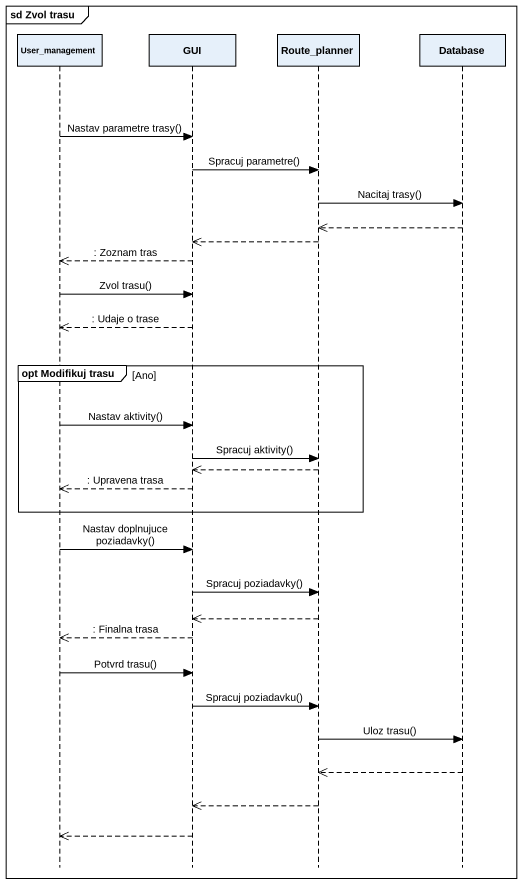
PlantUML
@startuml
mainframe sd Zvol trasu
hide footbox
participant User_management
participant GUI
participant Route_planner
participant "Database" as Database_

User_management -> GUI : Nastav parametre trasy()
GUI -> Route_planner : Spracuj parametre()
Route_planner -> Database_ : Nacitaj trasy()
Database_ -->> Route_planner
Route_planner -->> GUI
GUI -->> User_management : : Zoznam tras
User_management -> GUI : Zvol trasu()
GUI -->> User_management : : Udaje o trase
group opt Modifikuj trasu [Ano]
  User_management -> GUI : Nastav aktivity()
  GUI -> Route_planner : Spracuj aktivity()
  Route_planner -->> GUI
  GUI -->> User_management : : Upravena trasa
end
User_management -> GUI : Nastav doplnujuce poziadavky()
GUI -> Route_planner : Spracuj poziadavky()
Route_planner -->> GUI
GUI -->> User_management : : Finalna trasa
User_management -> GUI : Potvrd trasu()
GUI -> Route_planner : Spracuj poziadavku()
Route_planner -> Database_ : Uloz trasu()
Database_ -->> Route_planner
Route_planner -->> GUI
GUI -->> User_management
@enduml
